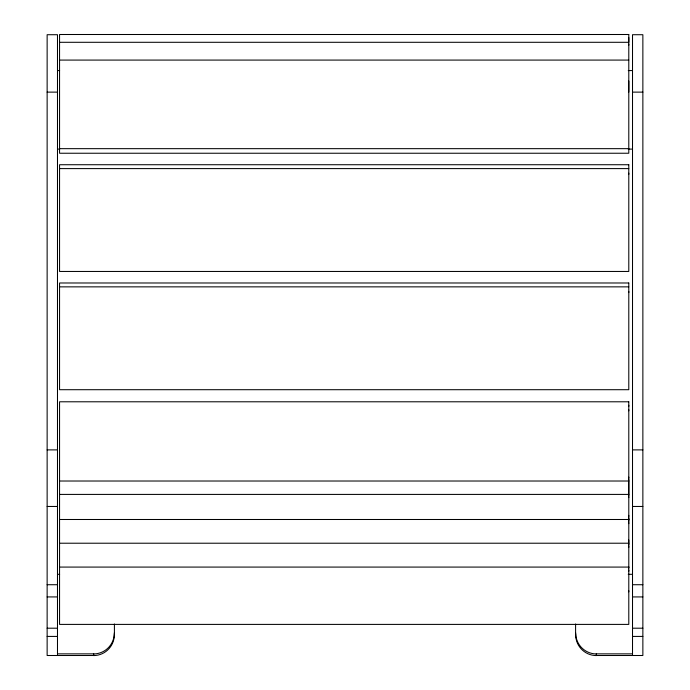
<?xml version="1.0" encoding="UTF-8"?>
<svg xmlns="http://www.w3.org/2000/svg" width="690" height="690" viewBox="0 0 690 690"><rect width="100%" height="100%" fill="white"/><g stroke="black" fill="none" stroke-linecap="round" stroke-linejoin="round"><path stroke-width="1.03" d="M628.788 591.856L628.788 590.7M628.788 571.225L628.788 570.121M628.788 567.991L628.788 566.844M628.788 547.36L628.788 546.256M628.788 544.996L628.788 540.003M628.788 523.632L628.788 522.528M628.788 521.304L628.788 519.251M628.788 519.113L628.788 517.836M628.788 516.551L628.788 515.378M628.788 497.585L628.788 496.714M628.788 495.627L628.788 479.541M628.788 478.256L628.788 477.109M628.788 410.817L628.788 409.662M628.788 406.367L628.788 405.237M628.788 292.586L628.788 291.422M628.788 174.329L628.788 173.164M628.788 92.106L628.788 81.023M628.788 45.264L628.788 44.108M628.788 37.493L628.788 42.297L59.556 42.297M59.556 60.082L628.788 60.082M57.486 70.57L59.616 70.57M628.254 70.57L632.514 70.57M47.136 92.124L57.486 92.124M632.514 92.124L642.864 92.124M59.556 148.661L628.788 148.661M57.486 149.1L59.616 149.1M628.254 149.1L632.514 149.1M59.556 168.601L628.788 168.601M59.556 286.859L628.788 286.859M47.136 449.889L57.486 449.889M632.514 449.889L642.864 449.889M59.556 481.016L628.788 481.016M59.556 494.411L628.788 494.411M47.136 506.46L57.486 506.46M632.514 506.46L642.864 506.46M59.556 519.492L628.788 519.492M59.556 543.22L628.788 543.22M59.556 567.077L628.788 567.077M57.486 574.313L59.616 574.313M628.254 574.313L632.514 574.313M47.136 584.723L57.486 584.723M632.514 584.723L642.864 584.723M47.136 596.928L57.486 596.928M632.514 596.928L642.864 596.928M47.136 628.202L57.486 628.202M632.514 628.202L642.864 628.202M47.136 636.422L57.486 636.422M632.514 636.422L642.864 636.422M57.486 653.861L93.711 653.861L93.711 655.5L47.136 655.5L47.136 34.716L57.486 34.716L57.486 655.5M632.514 653.861L596.289 653.861L596.289 655.5L642.864 655.5L642.864 34.716L632.514 34.716L632.514 655.5M575.589 624.002L575.589 634.8M114.411 624.002L114.411 634.541M596.289 655.586A20.829 20.829 0 0 1 575.676 634.541M596.289 653.948A20.829 20.829 0 0 1 575.676 632.903M114.324 634.541A20.829 20.829 0 0 1 93.711 655.586M114.324 632.903A20.829 20.829 0 0 1 93.711 653.948M628.788 34.5L59.556 34.5L59.556 153.24L628.788 153.24L628.788 34.5M628.788 164.729L59.556 164.729L59.556 271.455L628.788 271.455L628.788 164.729M628.788 282.986L59.556 282.986L59.556 389.703L628.788 389.703L628.788 282.986M628.788 401.787L59.556 401.787L59.556 624.398L628.788 624.398L628.788 401.787"/></g></svg>
